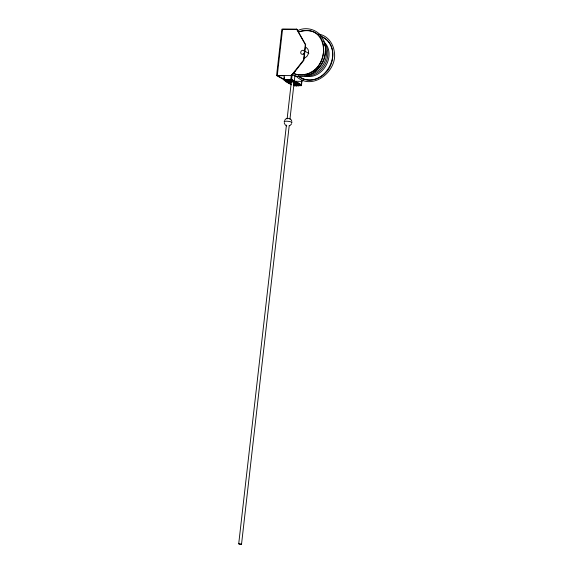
<?xml version="1.0" encoding="UTF-8"?>
<svg xmlns="http://www.w3.org/2000/svg" width="573" height="573" viewBox="0 0 573 573"><rect width="100%" height="100%" fill="white"/><g stroke="black" fill="none" stroke-linecap="round" stroke-linejoin="round"><path stroke-width="0.86" d="M285.691 80.65L276.58 75.529L281.859 29.209L296.921 29.287L305.667 44.723L303.898 60.244L292.961 74.139L292.531 73.91M286.443 81.237L283.8 79.754L284.287 75.471L284.638 75.672L277.633 75.722M284.208 79.489L284.151 79.948L291.156 79.898L291.65 75.615L295.081 71.446L294.723 71.245L291.292 75.414L290.805 79.697L283.8 79.754M284.294 78.73L284.466 77.197M289.243 125.437L241.534 544.164L240.044 544.307L238.712 543.82L286.421 125.093M287.13 118.869L292.194 74.418M293.705 84.818L293.763 84.36L296.384 84.338M289.952 119.213L294.099 82.763M294.307 80.986L294.916 75.65M294.214 84.303L294.386 82.77M303.16 79.883L301.921 81.387L301.434 85.663L294.429 85.721L294.715 83.157M294.723 71.245L303.547 60.043L305.309 44.522L296.57 29.094M284.509 120.48C285.913 117.178 291.227 117.737 291.879 121.283M291.607 123.911L289.759 125.752M325.421 72.907C336.014 63.08 335.814 41.585 320.773 36.271M302.394 80.184L301.563 81.187L301.076 85.47L298.454 85.484M238.712 543.82L241.534 544.164M324.948 73.494C318.416 79.948 307.658 82.498 299.636 77.269M313.338 72.291C320.952 68.158 325.743 59.592 325.228 50.94M309.499 72.85C332.254 63.496 326.481 22.225 298.597 31.938M297.709 30.584C305.373 26.745 315.422 28.929 320.83 35.59M298.49 31.873C338.006 21.051 326.961 86.237 293.14 73.401L298.125 74.862L303.461 74.819L308.797 73.272M304.041 58.245L305.373 57.658A5.923 5.078 -60.7 0 0 306.505 47.731L305.309 47.165M306.534 75.894C318.746 72.083 326.854 59.083 325.392 46.449L323.838 40.611L320.909 35.662M306.462 75.915C301.727 76.918 296.384 77.262 292.087 74.633M307.565 74.934C321.303 74.075 330.922 56.913 324.483 44.751M306.498 75.844C322.284 76.603 333.651 56.218 324.583 43.247M296.921 29.287L282.561 29.202L277.282 75.529L285.633 80.22M276.58 75.529L291.65 75.615M288.892 80.621L286.271 80.643L288.498 81.896M289.308 81.287L291.055 81.273M294.558 81.244L301.921 81.387M288.785 81.488L291.413 81.466M298.175 85.334L299.923 85.32L299.385 85.019M318.817 34.179C327.212 35.368 333.214 43.355 334.245 51.427C338.242 71.231 311.619 92.017 295.833 75.894M304.621 75.894C322.893 81.022 337.712 53.597 323.236 41.192M286.786 125.931L285.426 125.122L284.237 123.109M304.435 50.947L308.833 53.425M291.213 79.432L301.133 85.012M290.611 79.597L296.499 82.892M299.55 84.611L301.434 85.663M287.811 81.015L290.783 82.691M294.135 85.055L294.665 85.363L294.723 84.897L294.185 84.596L294.429 85.721M322.348 37.009C347.711 50.302 321.668 93.435 298.418 75.98M284.552 122.221A3.947 0.895 6.5 0 1 288.069 121.297A3.947 0.895 6.5 0 1 291.55 122.98M289.365 80.986A0.988 0.458 89.5 0 1 288.749 81.359A0.988 0.458 89.5 0 1 288.57 80.012M290.898 80.478A0.988 0.458 89.5 0 1 290.332 81.438A0.988 0.458 89.5 0 1 290.038 79.998M295.382 81.667A0.988 0.845 -60.7 0 1 296.377 82.333A0.988 0.845 -60.7 0 1 295.625 83.508A0.988 0.845 -60.7 0 1 294.629 82.841M293.705 80.943A0.988 0.845 -60.7 0 1 294.866 81.287A0.988 0.845 -60.7 0 1 294.393 82.591A0.988 0.845 -60.7 0 1 293.24 82.254M293.756 80.585A0.988 0.845 -60.7 0 1 294.522 81.531A0.988 0.845 -60.7 0 1 293.534 82.498A0.988 0.845 -60.7 0 1 292.767 81.545M291.85 79.898A0.988 0.845 -60.7 0 1 293.068 80.471A0.988 0.845 -60.7 0 1 292.08 81.681A0.988 0.845 -60.7 0 1 291.371 80.485M293.627 83.894A0.988 0.845 -60.7 0 1 293.634 85.391M291.306 84.833A0.988 0.845 -60.7 0 1 290.941 84.589M290.826 84.389A0.988 0.845 -60.7 0 1 290.762 83.916M291.356 84.596A0.988 0.845 -60.7 0 1 290.361 83.93M291.113 82.756A0.988 0.845 -60.7 0 1 291.342 82.72M289.236 82.19A0.988 0.845 -60.7 0 1 290.59 82.376A0.988 0.845 -60.7 0 1 289.902 83.787A0.988 0.845 -60.7 0 1 288.907 82.87M288.326 81.108A0.988 0.845 -60.7 0 1 287.632 82.512A0.988 0.845 -60.7 0 1 286.636 81.595M286.88 81.015A0.988 0.845 -60.7 0 1 285.44 81.538A0.988 0.845 -60.7 0 1 285.719 79.948M289.028 81.81A0.988 0.845 -60.7 0 1 290.21 82.226A0.988 0.845 -60.7 0 1 289.573 83.529A0.988 0.845 -60.7 0 1 288.498 82.884M288.62 81.137A0.988 0.845 -60.7 0 1 288.369 82.569A0.988 0.845 -60.7 0 1 287.109 82.304M287.402 81.001A0.988 0.458 89.5 0 1 286.786 81.373A0.988 0.458 89.5 0 1 286.607 80.027M288.935 80.492A0.988 0.458 89.5 0 1 288.369 81.459A0.988 0.458 89.5 0 1 288.076 80.012M295.202 85.628A0.988 0.458 89.5 0 1 294.529 85.57A0.988 0.458 89.5 0 1 294.601 84.124A0.988 0.458 89.5 0 1 295.26 84.432M296.785 85.169A0.988 0.458 89.5 0 1 296.198 85.85A0.988 0.458 89.5 0 1 295.926 84.51A0.988 0.458 89.5 0 1 296.563 84.059M298.748 85.155A0.988 0.458 89.5 0 1 298.139 85.821A0.988 0.458 89.5 0 1 297.903 84.417M297.022 82.806A0.988 0.845 -60.7 0 1 298.204 83.221A0.988 0.845 -60.7 0 1 297.559 84.525A0.988 0.845 -60.7 0 1 296.492 83.88M295.367 82.14A0.988 0.845 -60.7 0 1 296.721 82.333A0.988 0.845 -60.7 0 1 296.033 83.737A0.988 0.845 -60.7 0 1 295.038 82.82M297.165 85.606A0.988 0.458 89.5 0 1 296.477 85.52A0.988 0.458 89.5 0 1 296.599 84.066M298.877 83.851A0.988 0.845 -60.7 0 1 300.037 84.188A0.988 0.845 -60.7 0 1 299.564 85.499A0.988 0.845 -60.7 0 1 298.411 85.155M297.652 82.935A0.988 0.845 -60.7 0 1 298.655 83.687A0.988 0.845 -60.7 0 1 297.738 84.811A0.988 0.845 -60.7 0 1 296.893 83.866M290.561 80.055L285.304 80.098L291.098 80.356L290.561 80.055M303.296 54.048A2.091 1.798 -60.7 0 0 303.697 50.539A2.091 1.798 -60.7 0 0 300.718 52.315A2.091 1.798 -60.7 0 0 303.296 54.048"/></g></svg>
